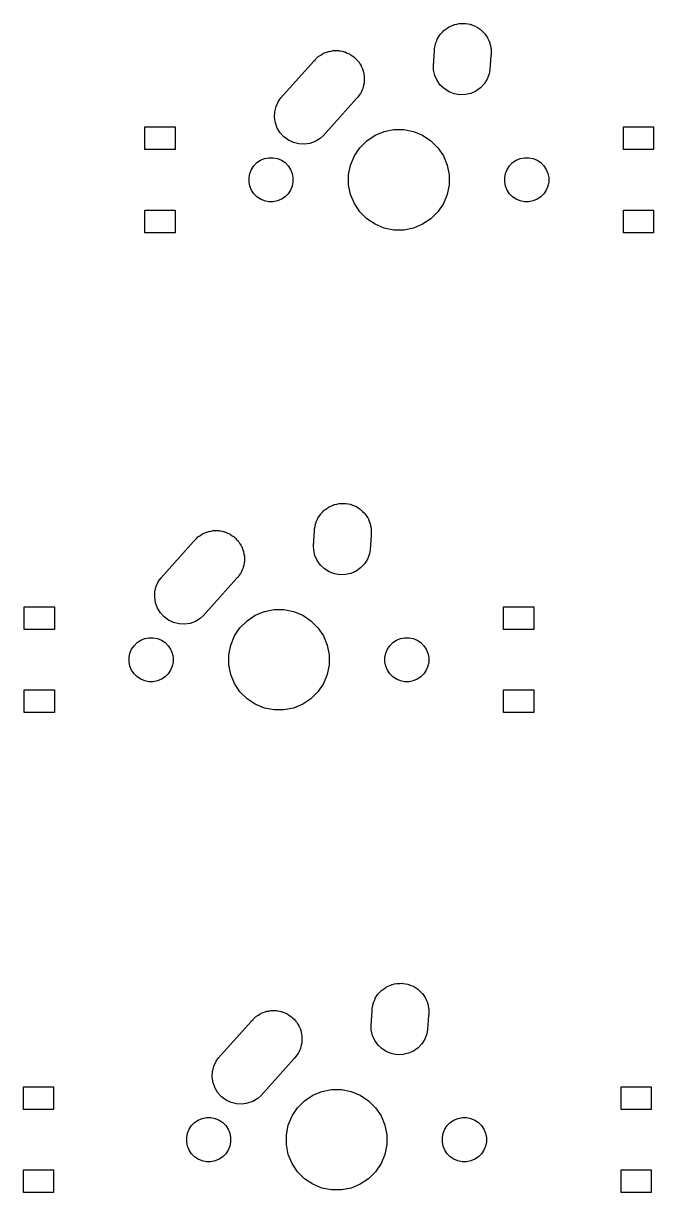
# Model space of a CAD drawing. Extents: x -26.1 to -7.5, y -7.6 to -2.3.
# Drawn here: x -19.865 to -18.879, y -6.553 to -4.726 of the extents above; entities that cross this region are included whole.
import ezdxf

# ---------------------------------------------------------------- set-up
doc = ezdxf.new("R2010")
doc.units = 0
doc.header["$MEASUREMENT"] = 0
doc.layers.add('BLACK', color=7, linetype='CONTINUOUS')

msp = doc.modelspace()

# ---------------------------------------------------------------- linework, layer by layer
at = {"layer": 'BLACK', "linetype": 'CONTINUOUS'}
for p, q in [((-19.2026, -4.73353), (-19.1996, -4.73138)), ((-19.1996, -4.73138), (-19.199, -4.73111)), ((-19.199, -4.73111), (-19.1985, -4.73075)), ((-19.1985, -4.73075), (-19.195, -4.72933)), ((-19.195, -4.72933), (-19.1917, -4.72781)), ((-19.1917, -4.72781), (-19.191, -4.72766)), ((-19.191, -4.72766), (-19.1904, -4.72741)), ((-19.1904, -4.72741), (-19.1868, -4.72669)), ((-19.1868, -4.72669), (-19.1832, -4.72586)), ((-19.1832, -4.72586), (-19.1825, -4.72584)), ((-19.1825, -4.72584), (-19.1819, -4.72571)), ((-19.1819, -4.72571), (-19.1781, -4.72571)), ((-19.1781, -4.72571), (-19.1744, -4.7256)), ((-19.1744, -4.7256), (-19.1738, -4.72571)), ((-19.1738, -4.72571), (-19.1731, -4.72571)), ((-19.1731, -4.72571), (-19.1695, -4.72643)), ((-19.1695, -4.72643), (-19.1658, -4.72705)), ((-19.1658, -4.72705), (-19.1652, -4.72728)), ((-19.1652, -4.72728), (-19.1646, -4.72741)), ((-19.1646, -4.72741), (-19.1611, -4.72883)), ((-19.1611, -4.72883), (-19.1577, -4.73015)), ((-19.1577, -4.73015), (-19.1571, -4.7305)), ((-19.1571, -4.7305), (-19.1565, -4.73075)), ((-19.1565, -4.73075), (-19.1534, -4.73281)), ((-19.2187, -4.75365), (-19.2173, -4.75018)), ((-19.2173, -4.75018), (-19.217, -4.74963)), ((-19.217, -4.74963), (-19.2168, -4.74902)), ((-19.2168, -4.74902), (-19.2147, -4.74593)), ((-19.2147, -4.74593), (-19.2127, -4.74279)), ((-19.2127, -4.74279), (-19.2123, -4.74231)), ((-19.2123, -4.74231), (-19.2119, -4.74177)), ((-19.2119, -4.74177), (-19.2093, -4.73914)), ((-19.2093, -4.73914), (-19.2067, -4.73644)), ((-19.2067, -4.73644), (-19.2062, -4.73606)), ((-19.2062, -4.73606), (-19.2057, -4.7356)), ((-19.2057, -4.7356), (-19.2026, -4.73353)), ((-19.1534, -4.73281), (-19.1503, -4.73478)), ((-19.1503, -4.73478), (-19.1498, -4.73523)), ((-19.1498, -4.73523), (-19.1493, -4.7356)), ((-19.1493, -4.7356), (-19.1466, -4.73822)), ((-19.1466, -4.73822), (-19.1439, -4.74077)), ((-19.1439, -4.74077), (-19.1436, -4.7413)), ((-19.1436, -4.7413), (-19.1431, -4.74177)), ((-19.1431, -4.74177), (-19.141, -4.74485)), ((-19.141, -4.74485), (-19.1389, -4.74788)), ((-19.1389, -4.74788), (-19.1386, -4.74848)), ((-19.1386, -4.74848), (-19.1382, -4.74902)), ((-19.1382, -4.74902), (-19.1368, -4.75245)), ((-19.3836, -4.76889), (-19.3803, -4.76823)), ((-19.3803, -4.76823), (-19.3793, -4.76823)), ((-19.3793, -4.76823), (-19.3783, -4.76808)), ((-19.3783, -4.76808), (-19.3749, -4.76823)), ((-19.3749, -4.76823), (-19.3716, -4.76823)), ((-19.3716, -4.76823), (-19.3706, -4.76842)), ((-19.3706, -4.76842), (-19.3696, -4.76846)), ((-19.3696, -4.76846), (-19.3663, -4.76927)), ((-19.2234, -4.79196), (-19.2218, -4.76847)), ((-19.2218, -4.76564), (-19.2211, -4.76199)), ((-19.2218, -4.76847), (-19.2218, -4.76564)), ((-19.2211, -4.76199), (-19.2204, -4.75833)), ((-19.2204, -4.75833), (-19.2202, -4.75772)), ((-19.2202, -4.75772), (-19.2201, -4.75708)), ((-19.2201, -4.75708), (-19.2187, -4.75365)), ((-19.1368, -4.75245), (-19.1353, -4.75584)), ((-19.1353, -4.75584), (-19.1352, -4.75648)), ((-19.1352, -4.75648), (-19.1349, -4.75708)), ((-19.1349, -4.75708), (-19.1342, -4.76072)), ((-19.1342, -4.76072), (-19.1334, -4.76434)), ((-19.1334, -4.76434), (-19.1333, -4.765)), ((-19.1333, -4.765), (-19.1332, -4.76564)), ((-19.1332, -4.76564), (-19.1332, -4.76935)), ((-19.4619, -4.84204), (-19.411, -4.78529)), ((-19.411, -4.78529), (-19.4103, -4.78429)), ((-19.4103, -4.78429), (-19.4081, -4.78205)), ((-19.4081, -4.78205), (-19.4074, -4.78132)), ((-19.4074, -4.78132), (-19.4066, -4.78051)), ((-19.4066, -4.78051), (-19.4042, -4.77812)), ((-19.4042, -4.77812), (-19.4033, -4.77757)), ((-19.4033, -4.77757), (-19.4026, -4.77691)), ((-19.4026, -4.77691), (-19.3997, -4.77515)), ((-19.3997, -4.77515), (-19.3969, -4.77327)), ((-19.3969, -4.77327), (-19.396, -4.77289)), ((-19.396, -4.77289), (-19.3952, -4.77238)), ((-19.3952, -4.77238), (-19.392, -4.77123)), ((-19.392, -4.77123), (-19.3888, -4.76993)), ((-19.3888, -4.76993), (-19.3879, -4.76974)), ((-19.3879, -4.76974), (-19.387, -4.7694)), ((-19.387, -4.7694), (-19.3836, -4.76889)), ((-19.3663, -4.76927), (-19.363, -4.76993)), ((-19.363, -4.76993), (-19.3621, -4.77031)), ((-19.3621, -4.77031), (-19.3611, -4.77054)), ((-19.3611, -4.77054), (-19.3581, -4.77197)), ((-19.3581, -4.77197), (-19.3549, -4.77327)), ((-19.3549, -4.77327), (-19.3541, -4.77382)), ((-19.3541, -4.77382), (-19.3532, -4.77423)), ((-19.3532, -4.77423), (-19.3505, -4.77624)), ((-19.3505, -4.77624), (-19.3477, -4.77812)), ((-19.3477, -4.77812), (-19.347, -4.77881)), ((-19.347, -4.77881), (-19.3462, -4.77939)), ((-19.3462, -4.77939), (-19.3439, -4.78189)), ((-19.3439, -4.78189), (-19.3415, -4.78429)), ((-19.3415, -4.78429), (-19.341, -4.7851)), ((-19.341, -4.7851), (-19.3403, -4.78583)), ((-19.3403, -4.78583), (-19.3386, -4.78873)), ((-19.1335, -4.77587), (-19.135, -4.79805)), ((-19.1332, -4.77436), (-19.1335, -4.77587)), ((-19.1332, -4.76935), (-19.1332, -4.77088)), ((-19.1332, -4.77088), (-19.1332, -4.77153)), ((-19.1332, -4.77153), (-19.1332, -4.77436)), ((-19.3386, -4.78873), (-19.3367, -4.79154)), ((-19.3367, -4.79154), (-19.3363, -4.79245)), ((-19.3363, -4.79245), (-19.3358, -4.79329)), ((-19.3358, -4.79329), (-19.3346, -4.79647)), ((-19.3346, -4.79647), (-19.3333, -4.7996)), ((-19.3333, -4.7996), (-19.3331, -4.80056)), ((-19.3331, -4.80056), (-19.3328, -4.80149)), ((-19.3328, -4.80149), (-19.3323, -4.80484)), ((-19.3323, -4.80484), (-19.3316, -4.80816)), ((-19.2232, -4.79849), (-19.2234, -4.79196)), ((-19.2213, -4.807), (-19.2232, -4.79849)), ((-19.1361, -4.8045), (-19.1392, -4.81265)), ((-19.135, -4.79805), (-19.1361, -4.8045)), ((-19.3327, -4.82212), (-19.3333, -4.82544)), ((-19.3319, -4.81883), (-19.3327, -4.82212)), ((-19.3318, -4.81785), (-19.3319, -4.81883)), ((-19.3316, -4.81688), (-19.3318, -4.81785)), ((-19.3316, -4.80816), (-19.3316, -4.80914)), ((-19.3316, -4.80914), (-19.3315, -4.81011)), ((-19.3315, -4.81011), (-19.3316, -4.8135)), ((-19.3316, -4.8135), (-19.3316, -4.81688)), ((-19.2177, -4.81496), (-19.2213, -4.807)), ((-19.2126, -4.82207), (-19.2177, -4.81496)), ((-19.2063, -4.82805), (-19.2126, -4.82207)), ((-19.1439, -4.82005), (-19.1498, -4.8264)), ((-19.1392, -4.81265), (-19.1439, -4.82005)), ((-19.3415, -4.84075), (-19.3438, -4.84299)), ((-19.3396, -4.83794), (-19.3415, -4.84075)), ((-19.3376, -4.83521), (-19.3396, -4.83794)), ((-19.3372, -4.83432), (-19.3376, -4.83521)), ((-19.3367, -4.8335), (-19.3372, -4.83432)), ((-19.3354, -4.83037), (-19.3367, -4.8335)), ((-19.3339, -4.8273), (-19.3354, -4.83037)), ((-19.3337, -4.82635), (-19.3339, -4.8273)), ((-19.3333, -4.82544), (-19.3337, -4.82635)), ((-19.1989, -4.83268), (-19.2063, -4.82805)), ((-19.1907, -4.83578), (-19.1989, -4.83268)), ((-19.1821, -4.83723), (-19.1907, -4.83578)), ((-19.1734, -4.83698), (-19.1821, -4.83723)), ((-19.1649, -4.83503), (-19.1734, -4.83698)), ((-19.157, -4.83145), (-19.1649, -4.83503)), ((-19.1498, -4.8264), (-19.157, -4.83145)), ((-19.4716, -4.86369), (-19.4695, -4.85522)), ((-19.4695, -4.85522), (-19.4658, -4.84731)), ((-19.4658, -4.84731), (-19.4619, -4.84204)), ((-19.3438, -4.84299), (-19.396, -4.9012)), ((-19.4719, -4.87241), (-19.4716, -4.86369)), ((-19.4706, -4.88103), (-19.4719, -4.87241)), ((-19.6749, -4.92276), (-19.6749, -4.88732)), ((-19.6749, -4.88732), (-19.6276, -4.88732)), ((-19.6276, -4.88732), (-19.6276, -4.92276)), ((-19.4676, -4.88923), (-19.4706, -4.88103)), ((-19.4631, -4.89669), (-19.4676, -4.88923)), ((-19.3147, -4.90043), (-19.3004, -4.89452)), ((-19.3004, -4.89452), (-19.2852, -4.8915)), ((-19.2852, -4.8915), (-19.2698, -4.8915)), ((-19.2698, -4.8915), (-19.2546, -4.89452)), ((-19.2546, -4.89452), (-19.2403, -4.90043)), ((-18.9261, -4.92276), (-18.9261, -4.88732)), ((-18.9261, -4.88732), (-18.8789, -4.88732)), ((-18.8789, -4.88732), (-18.8789, -4.92276)), ((-19.4572, -4.90313), (-19.4631, -4.89669)), ((-19.4502, -4.90829), (-19.4572, -4.90313)), ((-19.4423, -4.91198), (-19.4502, -4.90829)), ((-19.4338, -4.91406), (-19.4423, -4.91198)), ((-19.4251, -4.91444), (-19.4338, -4.91406)), ((-19.4165, -4.91312), (-19.4251, -4.91444)), ((-19.4083, -4.91014), (-19.4165, -4.91312)), ((-19.4008, -4.90561), (-19.4083, -4.91014)), ((-19.396, -4.9012), (-19.4008, -4.90561)), ((-19.3385, -4.91996), (-19.3275, -4.90903)), ((-19.3275, -4.90903), (-19.3147, -4.90043)), ((-19.2403, -4.90043), (-19.2275, -4.90903)), ((-19.2275, -4.90903), (-19.2165, -4.91996)), ((-19.6276, -4.92276), (-19.6749, -4.92276)), ((-19.353, -4.9471), (-19.3471, -4.93282)), ((-19.3471, -4.93282), (-19.3385, -4.91996)), ((-19.2165, -4.91996), (-19.2079, -4.93282)), ((-19.2079, -4.93282), (-19.202, -4.9471)), ((-18.8789, -4.92276), (-18.9261, -4.92276)), ((-19.508, -4.95368), (-19.5043, -4.94804)), ((-19.5043, -4.94804), (-19.4995, -4.94324)), ((-19.4995, -4.94324), (-19.4938, -4.93947)), ((-19.4938, -4.93947), (-19.4875, -4.93688)), ((-19.4875, -4.93688), (-19.4809, -4.93555)), ((-19.4809, -4.93555), (-19.4741, -4.93555)), ((-19.4741, -4.93555), (-19.4675, -4.93688)), ((-19.4675, -4.93688), (-19.4612, -4.93947)), ((-19.4612, -4.93947), (-19.4555, -4.94324)), ((-19.4555, -4.94324), (-19.4507, -4.94804)), ((-19.4507, -4.94804), (-19.447, -4.95368)), ((-19.356, -4.96227), (-19.353, -4.9471)), ((-19.202, -4.9471), (-19.199, -4.96227)), ((-19.108, -4.95368), (-19.1043, -4.94804)), ((-19.1043, -4.94804), (-19.0995, -4.94324)), ((-19.0995, -4.94324), (-19.0938, -4.93947)), ((-19.0938, -4.93947), (-19.0875, -4.93688)), ((-19.0875, -4.93688), (-19.0809, -4.93555)), ((-19.0809, -4.93555), (-19.0741, -4.93555)), ((-19.0741, -4.93555), (-19.0675, -4.93688)), ((-19.0675, -4.93688), (-19.0612, -4.93947)), ((-19.0612, -4.93947), (-19.0555, -4.94324)), ((-19.0555, -4.94324), (-19.0507, -4.94804)), ((-19.0507, -4.94804), (-19.047, -4.95368)), ((-19.5119, -4.96661), (-19.5106, -4.95995)), ((-19.5119, -4.97339), (-19.5119, -4.96661)), ((-19.5106, -4.95995), (-19.508, -4.95368)), ((-19.447, -4.95368), (-19.4444, -4.95995)), ((-19.4444, -4.95995), (-19.4431, -4.96661)), ((-19.4431, -4.96661), (-19.4431, -4.97339)), ((-19.356, -4.97773), (-19.356, -4.96227)), ((-19.199, -4.96227), (-19.199, -4.97773)), ((-19.1119, -4.96661), (-19.1106, -4.95995)), ((-19.1119, -4.97339), (-19.1119, -4.96661)), ((-19.1106, -4.95995), (-19.108, -4.95368)), ((-19.047, -4.95368), (-19.0444, -4.95995)), ((-19.0444, -4.95995), (-19.0431, -4.96661)), ((-19.0431, -4.96661), (-19.0431, -4.97339)), ((-19.5106, -4.98005), (-19.5119, -4.97339)), ((-19.508, -4.98632), (-19.5106, -4.98005)), ((-19.5043, -4.99196), (-19.508, -4.98632)), ((-19.447, -4.98632), (-19.4507, -4.99196)), ((-19.4444, -4.98005), (-19.447, -4.98632)), ((-19.4431, -4.97339), (-19.4444, -4.98005)), ((-19.353, -4.9929), (-19.356, -4.97773)), ((-19.199, -4.97773), (-19.202, -4.9929)), ((-19.1106, -4.98005), (-19.1119, -4.97339)), ((-19.108, -4.98632), (-19.1106, -4.98005)), ((-19.1043, -4.99196), (-19.108, -4.98632)), ((-19.047, -4.98632), (-19.0507, -4.99196)), ((-19.0444, -4.98005), (-19.047, -4.98632)), ((-19.0431, -4.97339), (-19.0444, -4.98005)), ((-19.4995, -4.99676), (-19.5043, -4.99196)), ((-19.4938, -5.00053), (-19.4995, -4.99676)), ((-19.4875, -5.00312), (-19.4938, -5.00053)), ((-19.4809, -5.00445), (-19.4875, -5.00312)), ((-19.4741, -5.00445), (-19.4809, -5.00445)), ((-19.4675, -5.00312), (-19.4741, -5.00445)), ((-19.4612, -5.00053), (-19.4675, -5.00312)), ((-19.4555, -4.99676), (-19.4612, -5.00053)), ((-19.4507, -4.99196), (-19.4555, -4.99676)), ((-19.3471, -5.00718), (-19.353, -4.9929)), ((-19.202, -4.9929), (-19.2079, -5.00718)), ((-19.0995, -4.99676), (-19.1043, -4.99196)), ((-19.0938, -5.00053), (-19.0995, -4.99676)), ((-19.0875, -5.00312), (-19.0938, -5.00053)), ((-19.0809, -5.00445), (-19.0875, -5.00312)), ((-19.0741, -5.00445), (-19.0809, -5.00445)), ((-19.0675, -5.00312), (-19.0741, -5.00445)), ((-19.0612, -5.00053), (-19.0675, -5.00312)), ((-19.0555, -4.99676), (-19.0612, -5.00053)), ((-19.0507, -4.99196), (-19.0555, -4.99676)), ((-19.6749, -5.05268), (-19.6749, -5.01724)), ((-19.6749, -5.01724), (-19.6276, -5.01724)), ((-19.6276, -5.01724), (-19.6276, -5.05268)), ((-19.3385, -5.02004), (-19.3471, -5.00718)), ((-19.3275, -5.03097), (-19.3385, -5.02004)), ((-19.2165, -5.02004), (-19.2275, -5.03097)), ((-19.2079, -5.00718), (-19.2165, -5.02004)), ((-18.9261, -5.05268), (-18.9261, -5.01724)), ((-18.9261, -5.01724), (-18.8789, -5.01724)), ((-18.8789, -5.01724), (-18.8789, -5.05268)), ((-19.3147, -5.03957), (-19.3275, -5.03097)), ((-19.3004, -5.04548), (-19.3147, -5.03957)), ((-19.2403, -5.03957), (-19.2546, -5.04548)), ((-19.2275, -5.03097), (-19.2403, -5.03957)), ((-19.6276, -5.05268), (-19.6749, -5.05268)), ((-19.2852, -5.0485), (-19.3004, -5.04548)), ((-19.2698, -5.0485), (-19.2852, -5.0485)), ((-19.2546, -5.04548), (-19.2698, -5.0485)), ((-18.8789, -5.05268), (-18.9261, -5.05268)), ((-19.3871, -5.48138), (-19.3865, -5.48111)), ((-19.3865, -5.48111), (-19.386, -5.48075)), ((-19.386, -5.48075), (-19.3825, -5.47933)), ((-19.3825, -5.47933), (-19.3792, -5.47781)), ((-19.3792, -5.47781), (-19.3785, -5.47766)), ((-19.3785, -5.47766), (-19.3779, -5.47741)), ((-19.3779, -5.47741), (-19.3743, -5.47669)), ((-19.3743, -5.47669), (-19.3707, -5.47586)), ((-19.3707, -5.47586), (-19.37, -5.47584)), ((-19.37, -5.47584), (-19.3694, -5.47571)), ((-19.3694, -5.47571), (-19.3656, -5.47571)), ((-19.3656, -5.47571), (-19.3619, -5.4756)), ((-19.3619, -5.4756), (-19.3613, -5.47571)), ((-19.3613, -5.47571), (-19.3606, -5.47571)), ((-19.3606, -5.47571), (-19.357, -5.47643)), ((-19.357, -5.47643), (-19.3533, -5.47705)), ((-19.3533, -5.47705), (-19.3527, -5.47728)), ((-19.3527, -5.47728), (-19.3521, -5.47741)), ((-19.3521, -5.47741), (-19.3486, -5.47883)), ((-19.3486, -5.47883), (-19.3452, -5.48015)), ((-19.3452, -5.48015), (-19.3446, -5.4805)), ((-19.3446, -5.4805), (-19.344, -5.48075)), ((-19.344, -5.48075), (-19.3409, -5.48281)), ((-19.4045, -5.49963), (-19.4043, -5.49902)), ((-19.4043, -5.49902), (-19.4022, -5.49593)), ((-19.4022, -5.49593), (-19.4002, -5.49279)), ((-19.4002, -5.49279), (-19.3998, -5.49231)), ((-19.3998, -5.49231), (-19.3994, -5.49177)), ((-19.3994, -5.49177), (-19.3968, -5.48914)), ((-19.3968, -5.48914), (-19.3942, -5.48644)), ((-19.3942, -5.48644), (-19.3937, -5.48606)), ((-19.3937, -5.48606), (-19.3932, -5.4856)), ((-19.3932, -5.4856), (-19.3901, -5.48353)), ((-19.3901, -5.48353), (-19.3871, -5.48138)), ((-19.3409, -5.48281), (-19.3378, -5.48478)), ((-19.3378, -5.48478), (-19.3373, -5.48523)), ((-19.3373, -5.48523), (-19.3368, -5.4856)), ((-19.3368, -5.4856), (-19.3341, -5.48822)), ((-19.3341, -5.48822), (-19.3314, -5.49077)), ((-19.3314, -5.49077), (-19.3311, -5.4913)), ((-19.3311, -5.4913), (-19.3306, -5.49177)), ((-19.3306, -5.49177), (-19.3285, -5.49485)), ((-19.3285, -5.49485), (-19.3264, -5.49788)), ((-19.3264, -5.49788), (-19.3261, -5.49848)), ((-19.3261, -5.49848), (-19.3257, -5.49902)), ((-19.3257, -5.49902), (-19.3243, -5.50245)), ((-19.4093, -5.51564), (-19.4086, -5.51199)), ((-19.4093, -5.51847), (-19.4093, -5.51564)), ((-19.4086, -5.51199), (-19.4079, -5.50833)), ((-19.4079, -5.50833), (-19.4077, -5.50772)), ((-19.4077, -5.50772), (-19.4076, -5.50708)), ((-19.4076, -5.50708), (-19.4062, -5.50365)), ((-19.4062, -5.50365), (-19.4048, -5.50018)), ((-19.4048, -5.50018), (-19.4045, -5.49963)), ((-19.3243, -5.50245), (-19.3228, -5.50584)), ((-19.3228, -5.50584), (-19.3227, -5.50648)), ((-19.3227, -5.50648), (-19.3224, -5.50708)), ((-19.3224, -5.50708), (-19.3217, -5.51072)), ((-19.3217, -5.51072), (-19.3209, -5.51434)), ((-19.3209, -5.51434), (-19.3208, -5.515)), ((-19.3208, -5.515), (-19.3207, -5.51564)), ((-19.3207, -5.51564), (-19.3207, -5.51935)), ((-19.6494, -5.59204), (-19.5985, -5.53529)), ((-19.5985, -5.53529), (-19.5978, -5.53429)), ((-19.5978, -5.53429), (-19.5956, -5.53205)), ((-19.5956, -5.53205), (-19.5949, -5.53132)), ((-19.5949, -5.53132), (-19.5941, -5.53051)), ((-19.5941, -5.53051), (-19.5917, -5.52812)), ((-19.5917, -5.52812), (-19.5908, -5.52757)), ((-19.5908, -5.52757), (-19.5901, -5.52691)), ((-19.5901, -5.52691), (-19.5872, -5.52515)), ((-19.5872, -5.52515), (-19.5844, -5.52327)), ((-19.5844, -5.52327), (-19.5835, -5.52289)), ((-19.5835, -5.52289), (-19.5827, -5.52238)), ((-19.5827, -5.52238), (-19.5795, -5.52123)), ((-19.5795, -5.52123), (-19.5763, -5.51993)), ((-19.5763, -5.51993), (-19.5754, -5.51974)), ((-19.5754, -5.51974), (-19.5745, -5.5194)), ((-19.5745, -5.5194), (-19.5711, -5.51889)), ((-19.5711, -5.51889), (-19.5678, -5.51823)), ((-19.5678, -5.51823), (-19.5668, -5.51823)), ((-19.5668, -5.51823), (-19.5658, -5.51808)), ((-19.5658, -5.51808), (-19.5624, -5.51823)), ((-19.5624, -5.51823), (-19.5591, -5.51823)), ((-19.5591, -5.51823), (-19.5581, -5.51842)), ((-19.5581, -5.51842), (-19.5571, -5.51846)), ((-19.5571, -5.51846), (-19.5538, -5.51927)), ((-19.5538, -5.51927), (-19.5505, -5.51993)), ((-19.5505, -5.51993), (-19.5496, -5.52031)), ((-19.5496, -5.52031), (-19.5486, -5.52054)), ((-19.5486, -5.52054), (-19.5456, -5.52197)), ((-19.5456, -5.52197), (-19.5424, -5.52327)), ((-19.5424, -5.52327), (-19.5416, -5.52382)), ((-19.5416, -5.52382), (-19.5407, -5.52423)), ((-19.5407, -5.52423), (-19.538, -5.52624)), ((-19.538, -5.52624), (-19.5352, -5.52812)), ((-19.5352, -5.52812), (-19.5345, -5.52881)), ((-19.5345, -5.52881), (-19.5337, -5.52939)), ((-19.5337, -5.52939), (-19.5314, -5.53189)), ((-19.5314, -5.53189), (-19.529, -5.53429)), ((-19.529, -5.53429), (-19.5285, -5.5351)), ((-19.5285, -5.5351), (-19.5278, -5.53583)), ((-19.5278, -5.53583), (-19.5261, -5.53873)), ((-19.4109, -5.54196), (-19.4093, -5.51847)), ((-19.321, -5.52587), (-19.3225, -5.54805)), ((-19.3207, -5.52436), (-19.321, -5.52587)), ((-19.3207, -5.51935), (-19.3207, -5.52088)), ((-19.3207, -5.52088), (-19.3207, -5.52153)), ((-19.3207, -5.52153), (-19.3207, -5.52436)), ((-19.5261, -5.53873), (-19.5242, -5.54154)), ((-19.5242, -5.54154), (-19.5238, -5.54245)), ((-19.5238, -5.54245), (-19.5233, -5.54329)), ((-19.5233, -5.54329), (-19.5221, -5.54647)), ((-19.5221, -5.54647), (-19.5208, -5.5496)), ((-19.5208, -5.5496), (-19.5206, -5.55056)), ((-19.5206, -5.55056), (-19.5203, -5.55149)), ((-19.5203, -5.55149), (-19.5198, -5.55484)), ((-19.4107, -5.54849), (-19.4109, -5.54196)), ((-19.4088, -5.557), (-19.4107, -5.54849)), ((-19.3225, -5.54805), (-19.3236, -5.5545)), ((-19.5202, -5.57212), (-19.5208, -5.57544)), ((-19.5194, -5.56883), (-19.5202, -5.57212)), ((-19.5198, -5.55484), (-19.5191, -5.55816)), ((-19.5193, -5.56785), (-19.5194, -5.56883)), ((-19.5191, -5.56688), (-19.5193, -5.56785)), ((-19.5191, -5.55816), (-19.5191, -5.55914)), ((-19.5191, -5.55914), (-19.519, -5.56011)), ((-19.519, -5.56011), (-19.5191, -5.5635)), ((-19.5191, -5.5635), (-19.5191, -5.56688)), ((-19.4052, -5.56496), (-19.4088, -5.557)), ((-19.4001, -5.57207), (-19.4052, -5.56496)), ((-19.3938, -5.57805), (-19.4001, -5.57207)), ((-19.3314, -5.57005), (-19.3373, -5.5764)), ((-19.3267, -5.56265), (-19.3314, -5.57005)), ((-19.3236, -5.5545), (-19.3267, -5.56265)), ((-19.529, -5.59075), (-19.5313, -5.59299)), ((-19.5271, -5.58794), (-19.529, -5.59075)), ((-19.5251, -5.58521), (-19.5271, -5.58794)), ((-19.5247, -5.58432), (-19.5251, -5.58521)), ((-19.5242, -5.5835), (-19.5247, -5.58432)), ((-19.5229, -5.58037), (-19.5242, -5.5835)), ((-19.5214, -5.5773), (-19.5229, -5.58037)), ((-19.5212, -5.57635), (-19.5214, -5.5773)), ((-19.5208, -5.57544), (-19.5212, -5.57635)), ((-19.3864, -5.58268), (-19.3938, -5.57805)), ((-19.3782, -5.58578), (-19.3864, -5.58268)), ((-19.3696, -5.58723), (-19.3782, -5.58578)), ((-19.3609, -5.58698), (-19.3696, -5.58723)), ((-19.3524, -5.58503), (-19.3609, -5.58698)), ((-19.3445, -5.58145), (-19.3524, -5.58503)), ((-19.3373, -5.5764), (-19.3445, -5.58145)), ((-19.6591, -5.61369), (-19.657, -5.60522)), ((-19.657, -5.60522), (-19.6533, -5.59731)), ((-19.6533, -5.59731), (-19.6494, -5.59204)), ((-19.5313, -5.59299), (-19.5835, -5.6512)), ((-19.6594, -5.62241), (-19.6591, -5.61369)), ((-19.6581, -5.63103), (-19.6594, -5.62241)), ((-19.8636, -5.67276), (-19.8636, -5.63732)), ((-19.8636, -5.63732), (-19.8164, -5.63732)), ((-19.8164, -5.63732), (-19.8164, -5.67276)), ((-19.6551, -5.63923), (-19.6581, -5.63103)), ((-19.6506, -5.64669), (-19.6551, -5.63923)), ((-19.5022, -5.65043), (-19.4879, -5.64452)), ((-19.4879, -5.64452), (-19.4727, -5.6415)), ((-19.4727, -5.6415), (-19.4573, -5.6415)), ((-19.4573, -5.6415), (-19.4421, -5.64452)), ((-19.4421, -5.64452), (-19.4278, -5.65043)), ((-19.1136, -5.67276), (-19.1136, -5.63732)), ((-19.1136, -5.63732), (-19.0664, -5.63732)), ((-19.0664, -5.63732), (-19.0664, -5.67276)), ((-19.6447, -5.65313), (-19.6506, -5.64669)), ((-19.6377, -5.65829), (-19.6447, -5.65313)), ((-19.6298, -5.66198), (-19.6377, -5.65829)), ((-19.6213, -5.66406), (-19.6298, -5.66198)), ((-19.604, -5.66312), (-19.6126, -5.66444)), ((-19.5958, -5.66014), (-19.604, -5.66312)), ((-19.5883, -5.65561), (-19.5958, -5.66014)), ((-19.5835, -5.6512), (-19.5883, -5.65561)), ((-19.526, -5.66996), (-19.515, -5.65903)), ((-19.515, -5.65903), (-19.5022, -5.65043)), ((-19.4278, -5.65043), (-19.415, -5.65903)), ((-19.415, -5.65903), (-19.404, -5.66996)), ((-19.8164, -5.67276), (-19.8636, -5.67276)), ((-19.6126, -5.66444), (-19.6213, -5.66406)), ((-19.5346, -5.68282), (-19.526, -5.66996)), ((-19.404, -5.66996), (-19.3954, -5.68282)), ((-19.0664, -5.67276), (-19.1136, -5.67276)), ((-19.6955, -5.70368), (-19.6918, -5.69804)), ((-19.6918, -5.69804), (-19.687, -5.69324)), ((-19.687, -5.69324), (-19.6813, -5.68947)), ((-19.6813, -5.68947), (-19.675, -5.68688)), ((-19.675, -5.68688), (-19.6684, -5.68555)), ((-19.6684, -5.68555), (-19.6616, -5.68555)), ((-19.6616, -5.68555), (-19.655, -5.68688)), ((-19.655, -5.68688), (-19.6487, -5.68947)), ((-19.6487, -5.68947), (-19.643, -5.69324)), ((-19.643, -5.69324), (-19.6382, -5.69804)), ((-19.6382, -5.69804), (-19.6345, -5.70368)), ((-19.5435, -5.71227), (-19.5405, -5.6971)), ((-19.5405, -5.6971), (-19.5346, -5.68282)), ((-19.3954, -5.68282), (-19.3895, -5.6971)), ((-19.3895, -5.6971), (-19.3865, -5.71227)), ((-19.2955, -5.70368), (-19.2918, -5.69804)), ((-19.2918, -5.69804), (-19.287, -5.69324)), ((-19.287, -5.69324), (-19.2813, -5.68947)), ((-19.2813, -5.68947), (-19.275, -5.68688)), ((-19.275, -5.68688), (-19.2684, -5.68555)), ((-19.2684, -5.68555), (-19.2616, -5.68555)), ((-19.2616, -5.68555), (-19.255, -5.68688)), ((-19.255, -5.68688), (-19.2487, -5.68947)), ((-19.2487, -5.68947), (-19.243, -5.69324)), ((-19.243, -5.69324), (-19.2382, -5.69804)), ((-19.2382, -5.69804), (-19.2345, -5.70368)), ((-19.6994, -5.71661), (-19.6981, -5.70995)), ((-19.6994, -5.72339), (-19.6994, -5.71661)), ((-19.6981, -5.70995), (-19.6955, -5.70368)), ((-19.6345, -5.70368), (-19.6319, -5.70995)), ((-19.6319, -5.70995), (-19.6306, -5.71661)), ((-19.6306, -5.71661), (-19.6306, -5.72339)), ((-19.5435, -5.72773), (-19.5435, -5.71227)), ((-19.3865, -5.71227), (-19.3865, -5.72773)), ((-19.2994, -5.71661), (-19.2981, -5.70995)), ((-19.2994, -5.72339), (-19.2994, -5.71661)), ((-19.2981, -5.70995), (-19.2955, -5.70368)), ((-19.2345, -5.70368), (-19.2319, -5.70995)), ((-19.2319, -5.70995), (-19.2306, -5.71661)), ((-19.2306, -5.71661), (-19.2306, -5.72339)), ((-19.6981, -5.73005), (-19.6994, -5.72339)), ((-19.6955, -5.73632), (-19.6981, -5.73005)), ((-19.6918, -5.74196), (-19.6955, -5.73632)), ((-19.6345, -5.73632), (-19.6382, -5.74196)), ((-19.6319, -5.73005), (-19.6345, -5.73632)), ((-19.6306, -5.72339), (-19.6319, -5.73005)), ((-19.5405, -5.7429), (-19.5435, -5.72773)), ((-19.3865, -5.72773), (-19.3895, -5.7429)), ((-19.2981, -5.73005), (-19.2994, -5.72339)), ((-19.2955, -5.73632), (-19.2981, -5.73005)), ((-19.2918, -5.74196), (-19.2955, -5.73632)), ((-19.2345, -5.73632), (-19.2382, -5.74196)), ((-19.2319, -5.73005), (-19.2345, -5.73632)), ((-19.2306, -5.72339), (-19.2319, -5.73005)), ((-19.687, -5.74676), (-19.6918, -5.74196)), ((-19.6813, -5.75053), (-19.687, -5.74676)), ((-19.675, -5.75312), (-19.6813, -5.75053)), ((-19.6684, -5.75445), (-19.675, -5.75312)), ((-19.6616, -5.75445), (-19.6684, -5.75445)), ((-19.655, -5.75312), (-19.6616, -5.75445)), ((-19.6487, -5.75053), (-19.655, -5.75312)), ((-19.643, -5.74676), (-19.6487, -5.75053)), ((-19.6382, -5.74196), (-19.643, -5.74676)), ((-19.5346, -5.75718), (-19.5405, -5.7429)), ((-19.3895, -5.7429), (-19.3954, -5.75718)), ((-19.287, -5.74676), (-19.2918, -5.74196)), ((-19.2813, -5.75053), (-19.287, -5.74676)), ((-19.275, -5.75312), (-19.2813, -5.75053)), ((-19.2684, -5.75445), (-19.275, -5.75312)), ((-19.2616, -5.75445), (-19.2684, -5.75445)), ((-19.255, -5.75312), (-19.2616, -5.75445)), ((-19.2487, -5.75053), (-19.255, -5.75312)), ((-19.243, -5.74676), (-19.2487, -5.75053)), ((-19.2382, -5.74196), (-19.243, -5.74676)), ((-19.8636, -5.80268), (-19.8636, -5.76724)), ((-19.8636, -5.76724), (-19.8164, -5.76724)), ((-19.8164, -5.76724), (-19.8164, -5.80268)), ((-19.526, -5.77004), (-19.5346, -5.75718)), ((-19.515, -5.78097), (-19.526, -5.77004)), ((-19.404, -5.77004), (-19.415, -5.78097)), ((-19.3954, -5.75718), (-19.404, -5.77004)), ((-19.1136, -5.80268), (-19.1136, -5.76724)), ((-19.1136, -5.76724), (-19.0664, -5.76724)), ((-19.0664, -5.76724), (-19.0664, -5.80268)), ((-19.5022, -5.78957), (-19.515, -5.78097)), ((-19.4879, -5.79548), (-19.5022, -5.78957)), ((-19.4278, -5.78957), (-19.4421, -5.79548)), ((-19.415, -5.78097), (-19.4278, -5.78957)), ((-19.8164, -5.80268), (-19.8636, -5.80268)), ((-19.4727, -5.7985), (-19.4879, -5.79548)), ((-19.4573, -5.7985), (-19.4727, -5.7985)), ((-19.4421, -5.79548), (-19.4573, -5.7985)), ((-19.0664, -5.80268), (-19.1136, -5.80268)), ((-19.296, -6.23075), (-19.2925, -6.22933)), ((-19.2925, -6.22933), (-19.2892, -6.22781)), ((-19.2892, -6.22781), (-19.2885, -6.22766)), ((-19.2885, -6.22766), (-19.2879, -6.22741)), ((-19.2879, -6.22741), (-19.2843, -6.22669)), ((-19.2843, -6.22669), (-19.2807, -6.22586)), ((-19.2807, -6.22586), (-19.28, -6.22584)), ((-19.28, -6.22584), (-19.2794, -6.22571)), ((-19.2794, -6.22571), (-19.2756, -6.22571)), ((-19.2756, -6.22571), (-19.2719, -6.2256)), ((-19.2719, -6.2256), (-19.2713, -6.22571)), ((-19.2713, -6.22571), (-19.2706, -6.22571)), ((-19.2706, -6.22571), (-19.267, -6.22643)), ((-19.267, -6.22643), (-19.2633, -6.22705)), ((-19.2633, -6.22705), (-19.2627, -6.22728)), ((-19.2627, -6.22728), (-19.2621, -6.22741)), ((-19.2621, -6.22741), (-19.2586, -6.22883)), ((-19.2586, -6.22883), (-19.2552, -6.23015)), ((-19.2552, -6.23015), (-19.2546, -6.2305)), ((-19.3143, -6.24902), (-19.3122, -6.24593)), ((-19.3122, -6.24593), (-19.3102, -6.24279)), ((-19.3102, -6.24279), (-19.3098, -6.24231)), ((-19.3098, -6.24231), (-19.3094, -6.24177)), ((-19.3094, -6.24177), (-19.3068, -6.23914)), ((-19.3068, -6.23914), (-19.3042, -6.23644)), ((-19.3042, -6.23644), (-19.3037, -6.23606)), ((-19.3037, -6.23606), (-19.3032, -6.2356)), ((-19.3032, -6.2356), (-19.3001, -6.23353)), ((-19.3001, -6.23353), (-19.2971, -6.23138)), ((-19.2971, -6.23138), (-19.2965, -6.23111)), ((-19.2965, -6.23111), (-19.296, -6.23075)), ((-19.2546, -6.2305), (-19.254, -6.23075)), ((-19.254, -6.23075), (-19.2509, -6.23281)), ((-19.2509, -6.23281), (-19.2478, -6.23478)), ((-19.2478, -6.23478), (-19.2473, -6.23523)), ((-19.2473, -6.23523), (-19.2468, -6.2356)), ((-19.2468, -6.2356), (-19.2441, -6.23822)), ((-19.2441, -6.23822), (-19.2414, -6.24077)), ((-19.2414, -6.24077), (-19.2411, -6.2413)), ((-19.2411, -6.2413), (-19.2406, -6.24177)), ((-19.2406, -6.24177), (-19.2385, -6.24485)), ((-19.2385, -6.24485), (-19.2364, -6.24788)), ((-19.2364, -6.24788), (-19.2361, -6.24848)), ((-19.2361, -6.24848), (-19.2357, -6.24902)), ((-19.3193, -6.26564), (-19.3186, -6.26199)), ((-19.3193, -6.26847), (-19.3193, -6.26564)), ((-19.3186, -6.26199), (-19.3179, -6.25833)), ((-19.3179, -6.25833), (-19.3177, -6.25772)), ((-19.3177, -6.25772), (-19.3176, -6.25708)), ((-19.3176, -6.25708), (-19.3162, -6.25365)), ((-19.3162, -6.25365), (-19.3148, -6.25018)), ((-19.3148, -6.25018), (-19.3145, -6.24963)), ((-19.3145, -6.24963), (-19.3143, -6.24902)), ((-19.2357, -6.24902), (-19.2343, -6.25245)), ((-19.2343, -6.25245), (-19.2328, -6.25584)), ((-19.2328, -6.25584), (-19.2327, -6.25648)), ((-19.2327, -6.25648), (-19.2324, -6.25708)), ((-19.2324, -6.25708), (-19.2317, -6.26072)), ((-19.2317, -6.26072), (-19.2309, -6.26434)), ((-19.2309, -6.26434), (-19.2308, -6.265)), ((-19.2308, -6.265), (-19.2307, -6.26564)), ((-19.2307, -6.26564), (-19.2307, -6.26935)), ((-19.5085, -6.28529), (-19.5078, -6.28429)), ((-19.5078, -6.28429), (-19.5056, -6.28205)), ((-19.5056, -6.28205), (-19.5049, -6.28132)), ((-19.5049, -6.28132), (-19.5041, -6.28051)), ((-19.5041, -6.28051), (-19.5017, -6.27812)), ((-19.5017, -6.27812), (-19.5008, -6.27757)), ((-19.5008, -6.27757), (-19.5001, -6.27691)), ((-19.5001, -6.27691), (-19.4972, -6.27515)), ((-19.4972, -6.27515), (-19.4944, -6.27327)), ((-19.4944, -6.27327), (-19.4935, -6.27289)), ((-19.4935, -6.27289), (-19.4927, -6.27238)), ((-19.4927, -6.27238), (-19.4895, -6.27123)), ((-19.4895, -6.27123), (-19.4863, -6.26993)), ((-19.4863, -6.26993), (-19.4854, -6.26974)), ((-19.4854, -6.26974), (-19.4845, -6.2694)), ((-19.4845, -6.2694), (-19.4811, -6.26889)), ((-19.4811, -6.26889), (-19.4778, -6.26823)), ((-19.4778, -6.26823), (-19.4768, -6.26823)), ((-19.4768, -6.26823), (-19.4758, -6.26808)), ((-19.4758, -6.26808), (-19.4724, -6.26823)), ((-19.4724, -6.26823), (-19.4691, -6.26823)), ((-19.4691, -6.26823), (-19.4681, -6.26842)), ((-19.4681, -6.26842), (-19.4671, -6.26846)), ((-19.4671, -6.26846), (-19.4638, -6.26927)), ((-19.4638, -6.26927), (-19.4605, -6.26993)), ((-19.4605, -6.26993), (-19.4596, -6.27031)), ((-19.4596, -6.27031), (-19.4586, -6.27054)), ((-19.4586, -6.27054), (-19.4556, -6.27197)), ((-19.4556, -6.27197), (-19.4524, -6.27327)), ((-19.4524, -6.27327), (-19.4516, -6.27382)), ((-19.4516, -6.27382), (-19.4507, -6.27423)), ((-19.4507, -6.27423), (-19.448, -6.27624)), ((-19.448, -6.27624), (-19.4452, -6.27812)), ((-19.4452, -6.27812), (-19.4445, -6.27881)), ((-19.4445, -6.27881), (-19.4437, -6.27939)), ((-19.4437, -6.27939), (-19.4414, -6.28189)), ((-19.4414, -6.28189), (-19.439, -6.28429)), ((-19.439, -6.28429), (-19.4385, -6.2851)), ((-19.4385, -6.2851), (-19.4378, -6.28583)), ((-19.3209, -6.29196), (-19.3193, -6.26847)), ((-19.231, -6.27587), (-19.2325, -6.29805)), ((-19.2307, -6.27436), (-19.231, -6.27587)), ((-19.2307, -6.26935), (-19.2307, -6.27088)), ((-19.2307, -6.27088), (-19.2307, -6.27153)), ((-19.2307, -6.27153), (-19.2307, -6.27436)), ((-19.5594, -6.34204), (-19.5085, -6.28529)), ((-19.4378, -6.28583), (-19.4361, -6.28873)), ((-19.4361, -6.28873), (-19.4342, -6.29154)), ((-19.4342, -6.29154), (-19.4338, -6.29245)), ((-19.4338, -6.29245), (-19.4333, -6.29329)), ((-19.4333, -6.29329), (-19.4321, -6.29647)), ((-19.4321, -6.29647), (-19.4308, -6.2996)), ((-19.4308, -6.2996), (-19.4306, -6.30056)), ((-19.4306, -6.30056), (-19.4303, -6.30149)), ((-19.4303, -6.30149), (-19.4298, -6.30484)), ((-19.3207, -6.29849), (-19.3209, -6.29196)), ((-19.3188, -6.307), (-19.3207, -6.29849)), ((-19.2325, -6.29805), (-19.2336, -6.3045)), ((-19.4294, -6.31883), (-19.4302, -6.32212)), ((-19.4298, -6.30484), (-19.4291, -6.30816)), ((-19.4293, -6.31785), (-19.4294, -6.31883)), ((-19.4291, -6.31688), (-19.4293, -6.31785)), ((-19.4291, -6.30816), (-19.4291, -6.30914)), ((-19.4291, -6.30914), (-19.429, -6.31011)), ((-19.429, -6.31011), (-19.4291, -6.3135)), ((-19.4291, -6.3135), (-19.4291, -6.31688)), ((-19.3152, -6.31496), (-19.3188, -6.307)), ((-19.3101, -6.32207), (-19.3152, -6.31496)), ((-19.2414, -6.32005), (-19.2473, -6.3264)), ((-19.2367, -6.31265), (-19.2414, -6.32005)), ((-19.2336, -6.3045), (-19.2367, -6.31265)), ((-19.4371, -6.33794), (-19.439, -6.34075)), ((-19.4351, -6.33521), (-19.4371, -6.33794)), ((-19.4347, -6.33432), (-19.4351, -6.33521)), ((-19.4342, -6.3335), (-19.4347, -6.33432)), ((-19.4329, -6.33037), (-19.4342, -6.3335)), ((-19.4314, -6.3273), (-19.4329, -6.33037)), ((-19.4312, -6.32635), (-19.4314, -6.3273)), ((-19.4308, -6.32544), (-19.4312, -6.32635)), ((-19.4302, -6.32212), (-19.4308, -6.32544)), ((-19.3038, -6.32805), (-19.3101, -6.32207)), ((-19.2964, -6.33268), (-19.3038, -6.32805)), ((-19.2882, -6.33578), (-19.2964, -6.33268)), ((-19.2796, -6.33723), (-19.2882, -6.33578)), ((-19.2709, -6.33698), (-19.2796, -6.33723)), ((-19.2624, -6.33503), (-19.2709, -6.33698)), ((-19.2545, -6.33145), (-19.2624, -6.33503)), ((-19.2473, -6.3264), (-19.2545, -6.33145)), ((-19.5691, -6.36369), (-19.567, -6.35522)), ((-19.567, -6.35522), (-19.5633, -6.34731)), ((-19.5633, -6.34731), (-19.5594, -6.34204)), ((-19.4413, -6.34299), (-19.4935, -6.4012)), ((-19.439, -6.34075), (-19.4413, -6.34299)), ((-19.5694, -6.37241), (-19.5691, -6.36369)), ((-19.5681, -6.38103), (-19.5694, -6.37241)), ((-19.8649, -6.42276), (-19.8649, -6.38732)), ((-19.8649, -6.38732), (-19.8176, -6.38732)), ((-19.8176, -6.38732), (-19.8176, -6.42276)), ((-19.5651, -6.38923), (-19.5681, -6.38103)), ((-19.5606, -6.39669), (-19.5651, -6.38923)), ((-19.4122, -6.40043), (-19.3979, -6.39452)), ((-19.3979, -6.39452), (-19.3827, -6.3915)), ((-19.3827, -6.3915), (-19.3673, -6.3915)), ((-19.3673, -6.3915), (-19.3521, -6.39452)), ((-19.3521, -6.39452), (-19.3378, -6.40043)), ((-18.9299, -6.42276), (-18.9299, -6.38732)), ((-18.9299, -6.38732), (-18.8826, -6.38732)), ((-18.8826, -6.38732), (-18.8826, -6.42276)), ((-19.5547, -6.40313), (-19.5606, -6.39669)), ((-19.5477, -6.40829), (-19.5547, -6.40313)), ((-19.5398, -6.41198), (-19.5477, -6.40829)), ((-19.5313, -6.41406), (-19.5398, -6.41198)), ((-19.5058, -6.41014), (-19.514, -6.41312)), ((-19.4983, -6.40561), (-19.5058, -6.41014)), ((-19.4935, -6.4012), (-19.4983, -6.40561)), ((-19.436, -6.41996), (-19.425, -6.40903)), ((-19.425, -6.40903), (-19.4122, -6.40043)), ((-19.3378, -6.40043), (-19.325, -6.40903)), ((-19.325, -6.40903), (-19.314, -6.41996)), ((-19.8176, -6.42276), (-19.8649, -6.42276)), ((-19.5226, -6.41444), (-19.5313, -6.41406)), ((-19.514, -6.41312), (-19.5226, -6.41444)), ((-19.4446, -6.43282), (-19.436, -6.41996)), ((-19.314, -6.41996), (-19.3054, -6.43282)), ((-18.8826, -6.42276), (-18.9299, -6.42276)), ((-19.6055, -6.45368), (-19.6018, -6.44804)), ((-19.6018, -6.44804), (-19.597, -6.44324)), ((-19.597, -6.44324), (-19.5913, -6.43947)), ((-19.5913, -6.43947), (-19.585, -6.43688)), ((-19.585, -6.43688), (-19.5784, -6.43555)), ((-19.5784, -6.43555), (-19.5716, -6.43555)), ((-19.5716, -6.43555), (-19.565, -6.43688)), ((-19.565, -6.43688), (-19.5587, -6.43947)), ((-19.5587, -6.43947), (-19.553, -6.44324)), ((-19.553, -6.44324), (-19.5482, -6.44804)), ((-19.5482, -6.44804), (-19.5445, -6.45368)), ((-19.4535, -6.46227), (-19.4505, -6.4471)), ((-19.4505, -6.4471), (-19.4446, -6.43282)), ((-19.3054, -6.43282), (-19.2995, -6.4471)), ((-19.2995, -6.4471), (-19.2965, -6.46227)), ((-19.2055, -6.45368), (-19.2018, -6.44804)), ((-19.2018, -6.44804), (-19.197, -6.44324)), ((-19.197, -6.44324), (-19.1913, -6.43947)), ((-19.1913, -6.43947), (-19.185, -6.43688)), ((-19.185, -6.43688), (-19.1784, -6.43555)), ((-19.1784, -6.43555), (-19.1716, -6.43555)), ((-19.1716, -6.43555), (-19.165, -6.43688)), ((-19.165, -6.43688), (-19.1587, -6.43947)), ((-19.1587, -6.43947), (-19.153, -6.44324)), ((-19.153, -6.44324), (-19.1482, -6.44804)), ((-19.1482, -6.44804), (-19.1445, -6.45368)), ((-19.6094, -6.46661), (-19.6081, -6.45995)), ((-19.6094, -6.47339), (-19.6094, -6.46661)), ((-19.6081, -6.45995), (-19.6055, -6.45368)), ((-19.5445, -6.45368), (-19.5419, -6.45995)), ((-19.5419, -6.45995), (-19.5406, -6.46661)), ((-19.5406, -6.46661), (-19.5406, -6.47339)), ((-19.4535, -6.47773), (-19.4535, -6.46227)), ((-19.2965, -6.46227), (-19.2965, -6.47773)), ((-19.2094, -6.46661), (-19.2081, -6.45995)), ((-19.2094, -6.47339), (-19.2094, -6.46661)), ((-19.2081, -6.45995), (-19.2055, -6.45368)), ((-19.1445, -6.45368), (-19.1419, -6.45995)), ((-19.1419, -6.45995), (-19.1406, -6.46661)), ((-19.1406, -6.46661), (-19.1406, -6.47339)), ((-19.6081, -6.48005), (-19.6094, -6.47339)), ((-19.6055, -6.48632), (-19.6081, -6.48005)), ((-19.5419, -6.48005), (-19.5445, -6.48632)), ((-19.5406, -6.47339), (-19.5419, -6.48005)), ((-19.4505, -6.4929), (-19.4535, -6.47773)), ((-19.2965, -6.47773), (-19.2995, -6.4929)), ((-19.2081, -6.48005), (-19.2094, -6.47339)), ((-19.2055, -6.48632), (-19.2081, -6.48005)), ((-19.1419, -6.48005), (-19.1445, -6.48632)), ((-19.1406, -6.47339), (-19.1419, -6.48005)), ((-19.6018, -6.49196), (-19.6055, -6.48632)), ((-19.597, -6.49676), (-19.6018, -6.49196)), ((-19.5913, -6.50053), (-19.597, -6.49676)), ((-19.585, -6.50312), (-19.5913, -6.50053)), ((-19.5784, -6.50445), (-19.585, -6.50312)), ((-19.565, -6.50312), (-19.5716, -6.50445)), ((-19.5587, -6.50053), (-19.565, -6.50312)), ((-19.553, -6.49676), (-19.5587, -6.50053)), ((-19.5482, -6.49196), (-19.553, -6.49676)), ((-19.5445, -6.48632), (-19.5482, -6.49196)), ((-19.4446, -6.50718), (-19.4505, -6.4929)), ((-19.2995, -6.4929), (-19.3054, -6.50718)), ((-19.2018, -6.49196), (-19.2055, -6.48632)), ((-19.197, -6.49676), (-19.2018, -6.49196)), ((-19.1913, -6.50053), (-19.197, -6.49676)), ((-19.185, -6.50312), (-19.1913, -6.50053)), ((-19.1784, -6.50445), (-19.185, -6.50312)), ((-19.165, -6.50312), (-19.1716, -6.50445)), ((-19.1587, -6.50053), (-19.165, -6.50312)), ((-19.153, -6.49676), (-19.1587, -6.50053)), ((-19.1482, -6.49196), (-19.153, -6.49676)), ((-19.1445, -6.48632), (-19.1482, -6.49196)), ((-19.8649, -6.55268), (-19.8649, -6.51724)), ((-19.8649, -6.51724), (-19.8176, -6.51724)), ((-19.8176, -6.51724), (-19.8176, -6.55268)), ((-19.5716, -6.50445), (-19.5784, -6.50445)), ((-19.436, -6.52004), (-19.4446, -6.50718)), ((-19.425, -6.53097), (-19.436, -6.52004)), ((-19.314, -6.52004), (-19.325, -6.53097)), ((-19.3054, -6.50718), (-19.314, -6.52004)), ((-19.1716, -6.50445), (-19.1784, -6.50445)), ((-18.9299, -6.55268), (-18.9299, -6.51724)), ((-18.9299, -6.51724), (-18.8826, -6.51724)), ((-18.8826, -6.51724), (-18.8826, -6.55268)), ((-19.4122, -6.53957), (-19.425, -6.53097)), ((-19.3979, -6.54548), (-19.4122, -6.53957)), ((-19.3378, -6.53957), (-19.3521, -6.54548)), ((-19.325, -6.53097), (-19.3378, -6.53957)), ((-19.8176, -6.55268), (-19.8649, -6.55268)), ((-19.3827, -6.5485), (-19.3979, -6.54548)), ((-19.3673, -6.5485), (-19.3827, -6.5485)), ((-19.3521, -6.54548), (-19.3673, -6.5485)), ((-18.8826, -6.55268), (-18.9299, -6.55268))]:
    msp.add_line(p, q, dxfattribs=at)

doc.saveas('drawing.dxf')
